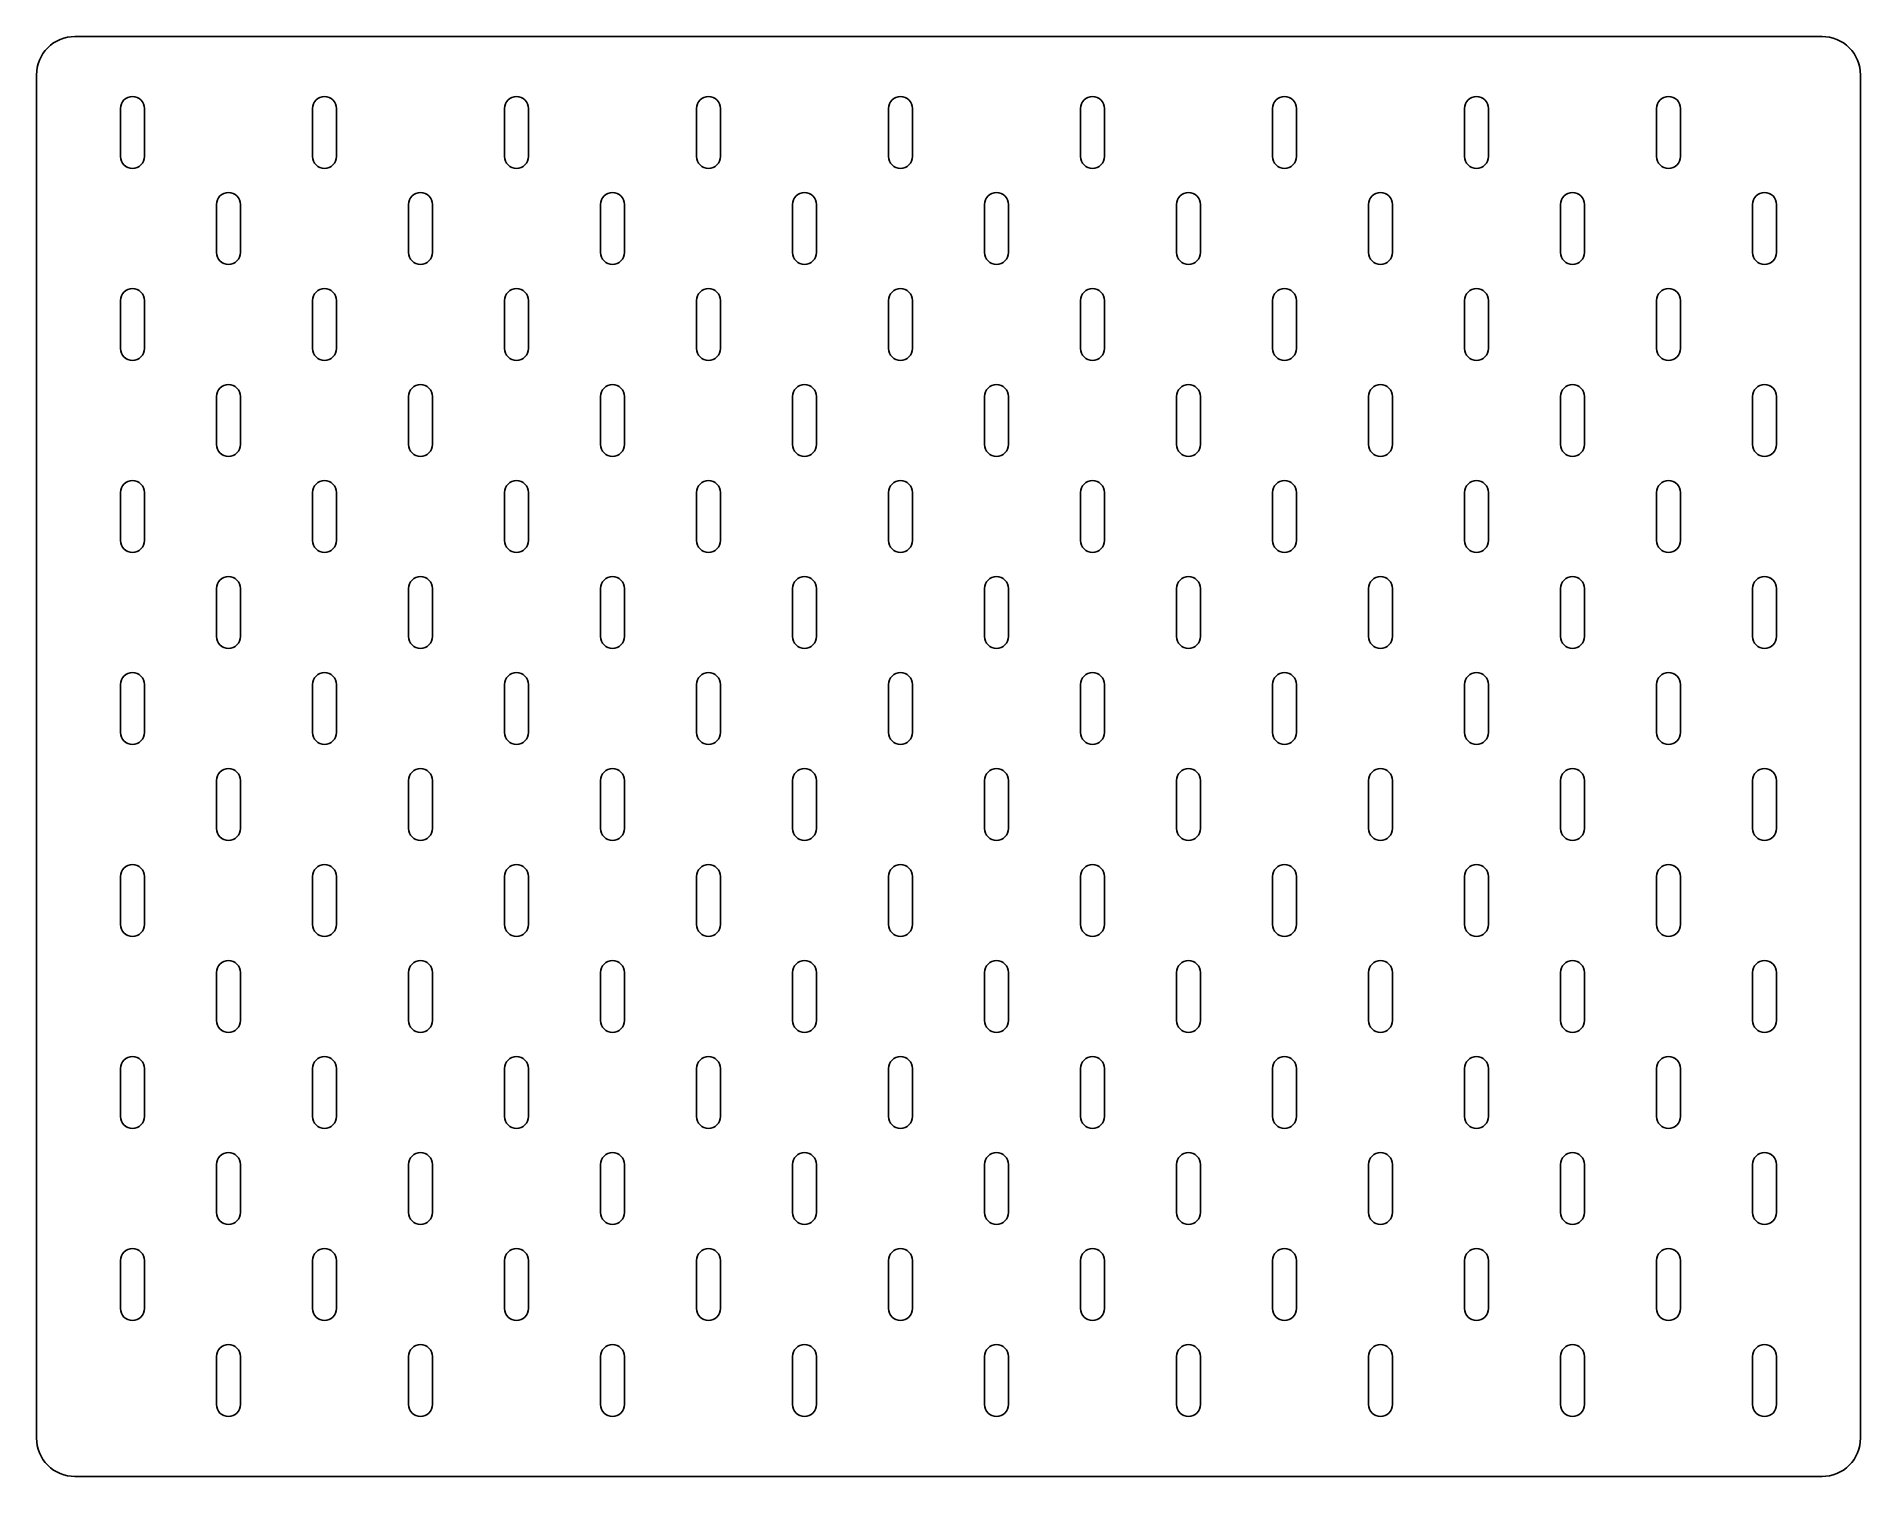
# Model space of a CAD drawing. Header units: millimetres. Extents: x -950 to -570, y 0 to 300.
import ezdxf

# ---------------------------------------------------------------- set-up
doc = ezdxf.new("R2010")
doc.units = ezdxf.units.MM
doc.layers.get('0').update_dxf_attribs({"linetype": 'CONTINUOUS'})

msp = doc.modelspace()

# ---------------------------------------------------------------- linework, layer by layer
for points in [[(-570, 292, 0.414214), (-578, 300), (-942, 300, 0.414214), (-950, 292), (-950, 8, 0.414214), (-942, 0), (-578, 0, 0.414214), (-570, 8)], [(-927.5, 285), (-927.5, 275, -1), (-932.5, 275), (-932.5, 285, -1)], [(-887.5, 285), (-887.5, 275, -1), (-892.5, 275), (-892.5, 285, -1)], [(-847.5, 285), (-847.5, 275, -1), (-852.5, 275), (-852.5, 285, -1)], [(-807.5, 285), (-807.5, 275, -1), (-812.5, 275), (-812.5, 285, -1)], [(-767.5, 285), (-767.5, 275, -1), (-772.5, 275), (-772.5, 285, -1)], [(-727.5, 285), (-727.5, 275, -1), (-732.5, 275), (-732.5, 285, -1)], [(-687.5, 285), (-687.5, 275, -1), (-692.5, 275), (-692.5, 285, -1)], [(-647.5, 285), (-647.5, 275, -1), (-652.5, 275), (-652.5, 285, -1)], [(-607.5, 285), (-607.5, 275, -1), (-612.5, 275), (-612.5, 285, -1)], [(-907.5, 265), (-907.5, 255, -1), (-912.5, 255), (-912.5, 265, -1)], [(-867.5, 265), (-867.5, 255, -1), (-872.5, 255), (-872.5, 265, -1)], [(-827.5, 265), (-827.5, 255, -1), (-832.5, 255), (-832.5, 265, -1)], [(-787.5, 265), (-787.5, 255, -1), (-792.5, 255), (-792.5, 265, -1)], [(-747.5, 265), (-747.5, 255, -1), (-752.5, 255), (-752.5, 265, -1)], [(-707.5, 265), (-707.5, 255, -1), (-712.5, 255), (-712.5, 265, -1)], [(-667.5, 265), (-667.5, 255, -1), (-672.5, 255), (-672.5, 265, -1)], [(-627.5, 265), (-627.5, 255, -1), (-632.5, 255), (-632.5, 265, -1)], [(-587.5, 265), (-587.5, 255, -1), (-592.5, 255), (-592.5, 265, -1)], [(-927.5, 245), (-927.5, 235, -1), (-932.5, 235), (-932.5, 245, -1)], [(-887.5, 245), (-887.5, 235, -1), (-892.5, 235), (-892.5, 245, -1)], [(-847.5, 245), (-847.5, 235, -1), (-852.5, 235), (-852.5, 245, -1)], [(-807.5, 245), (-807.5, 235, -1), (-812.5, 235), (-812.5, 245, -1)], [(-767.5, 245), (-767.5, 235, -1), (-772.5, 235), (-772.5, 245, -1)], [(-727.5, 245), (-727.5, 235, -1), (-732.5, 235), (-732.5, 245, -1)], [(-687.5, 245), (-687.5, 235, -1), (-692.5, 235), (-692.5, 245, -1)], [(-647.5, 245), (-647.5, 235, -1), (-652.5, 235), (-652.5, 245, -1)], [(-607.5, 245), (-607.5, 235, -1), (-612.5, 235), (-612.5, 245, -1)], [(-907.5, 225), (-907.5, 215, -1), (-912.5, 215), (-912.5, 225, -1)], [(-867.5, 225), (-867.5, 215, -1), (-872.5, 215), (-872.5, 225, -1)], [(-827.5, 225), (-827.5, 215, -1), (-832.5, 215), (-832.5, 225, -1)], [(-787.5, 225), (-787.5, 215, -1), (-792.5, 215), (-792.5, 225, -1)], [(-747.5, 225), (-747.5, 215, -1), (-752.5, 215), (-752.5, 225, -1)], [(-707.5, 225), (-707.5, 215, -1), (-712.5, 215), (-712.5, 225, -1)], [(-667.5, 225), (-667.5, 215, -1), (-672.5, 215), (-672.5, 225, -1)], [(-627.5, 225), (-627.5, 215, -1), (-632.5, 215), (-632.5, 225, -1)], [(-587.5, 225), (-587.5, 215, -1), (-592.5, 215), (-592.5, 225, -1)], [(-927.5, 205), (-927.5, 195, -1), (-932.5, 195), (-932.5, 205, -1)], [(-887.5, 205), (-887.5, 195, -1), (-892.5, 195), (-892.5, 205, -1)], [(-847.5, 205), (-847.5, 195, -1), (-852.5, 195), (-852.5, 205, -1)], [(-807.5, 205), (-807.5, 195, -1), (-812.5, 195), (-812.5, 205, -1)], [(-767.5, 205), (-767.5, 195, -1), (-772.5, 195), (-772.5, 205, -1)], [(-727.5, 205), (-727.5, 195, -1), (-732.5, 195), (-732.5, 205, -1)], [(-687.5, 205), (-687.5, 195, -1), (-692.5, 195), (-692.5, 205, -1)], [(-647.5, 205), (-647.5, 195, -1), (-652.5, 195), (-652.5, 205, -1)], [(-607.5, 205), (-607.5, 195, -1), (-612.5, 195), (-612.5, 205, -1)], [(-907.5, 185), (-907.5, 175, -1), (-912.5, 175), (-912.5, 185, -1)], [(-867.5, 185), (-867.5, 175, -1), (-872.5, 175), (-872.5, 185, -1)], [(-827.5, 185), (-827.5, 175, -1), (-832.5, 175), (-832.5, 185, -1)], [(-787.5, 185), (-787.5, 175, -1), (-792.5, 175), (-792.5, 185, -1)], [(-747.5, 185), (-747.5, 175, -1), (-752.5, 175), (-752.5, 185, -1)], [(-707.5, 185), (-707.5, 175, -1), (-712.5, 175), (-712.5, 185, -1)], [(-667.5, 185), (-667.5, 175, -1), (-672.5, 175), (-672.5, 185, -1)], [(-627.5, 185), (-627.5, 175, -1), (-632.5, 175), (-632.5, 185, -1)], [(-587.5, 185), (-587.5, 175, -1), (-592.5, 175), (-592.5, 185, -1)], [(-927.5, 165), (-927.5, 155, -1), (-932.5, 155), (-932.5, 165, -1)], [(-887.5, 165), (-887.5, 155, -1), (-892.5, 155), (-892.5, 165, -1)], [(-847.5, 165), (-847.5, 155, -1), (-852.5, 155), (-852.5, 165, -1)], [(-807.5, 165), (-807.5, 155, -1), (-812.5, 155), (-812.5, 165, -1)], [(-767.5, 165), (-767.5, 155, -1), (-772.5, 155), (-772.5, 165, -1)], [(-727.5, 165), (-727.5, 155, -1), (-732.5, 155), (-732.5, 165, -1)], [(-687.5, 165), (-687.5, 155, -1), (-692.5, 155), (-692.5, 165, -1)], [(-647.5, 165), (-647.5, 155, -1), (-652.5, 155), (-652.5, 165, -1)], [(-607.5, 165), (-607.5, 155, -1), (-612.5, 155), (-612.5, 165, -1)], [(-907.5, 145), (-907.5, 135, -1), (-912.5, 135), (-912.5, 145, -1)], [(-867.5, 145), (-867.5, 135, -1), (-872.5, 135), (-872.5, 145, -1)], [(-827.5, 145), (-827.5, 135, -1), (-832.5, 135), (-832.5, 145, -1)], [(-787.5, 145), (-787.5, 135, -1), (-792.5, 135), (-792.5, 145, -1)], [(-747.5, 145), (-747.5, 135, -1), (-752.5, 135), (-752.5, 145, -1)], [(-707.5, 145), (-707.5, 135, -1), (-712.5, 135), (-712.5, 145, -1)], [(-667.5, 145), (-667.5, 135, -1), (-672.5, 135), (-672.5, 145, -1)], [(-627.5, 145), (-627.5, 135, -1), (-632.5, 135), (-632.5, 145, -1)], [(-587.5, 145), (-587.5, 135, -1), (-592.5, 135), (-592.5, 145, -1)], [(-927.5, 125), (-927.5, 115, -1), (-932.5, 115), (-932.5, 125, -1)], [(-887.5, 125), (-887.5, 115, -1), (-892.5, 115), (-892.5, 125, -1)], [(-847.5, 125), (-847.5, 115, -1), (-852.5, 115), (-852.5, 125, -1)], [(-807.5, 125), (-807.5, 115, -1), (-812.5, 115), (-812.5, 125, -1)], [(-767.5, 125), (-767.5, 115, -1), (-772.5, 115), (-772.5, 125, -1)], [(-727.5, 125), (-727.5, 115, -1), (-732.5, 115), (-732.5, 125, -1)], [(-687.5, 125), (-687.5, 115, -1), (-692.5, 115), (-692.5, 125, -1)], [(-647.5, 125), (-647.5, 115, -1), (-652.5, 115), (-652.5, 125, -1)], [(-607.5, 125), (-607.5, 115, -1), (-612.5, 115), (-612.5, 125, -1)], [(-907.5, 105), (-907.5, 95, -1), (-912.5, 95), (-912.5, 105, -1)], [(-867.5, 105), (-867.5, 95, -1), (-872.5, 95), (-872.5, 105, -1)], [(-827.5, 105), (-827.5, 95, -1), (-832.5, 95), (-832.5, 105, -1)], [(-787.5, 105), (-787.5, 95, -1), (-792.5, 95), (-792.5, 105, -1)], [(-747.5, 105), (-747.5, 95, -1), (-752.5, 95), (-752.5, 105, -1)], [(-707.5, 105), (-707.5, 95, -1), (-712.5, 95), (-712.5, 105, -1)], [(-667.5, 105), (-667.5, 95, -1), (-672.5, 95), (-672.5, 105, -1)], [(-627.5, 105), (-627.5, 95, -1), (-632.5, 95), (-632.5, 105, -1)], [(-587.5, 105), (-587.5, 95, -1), (-592.5, 95), (-592.5, 105, -1)], [(-927.5, 85), (-927.5, 75, -1), (-932.5, 75), (-932.5, 85, -1)], [(-887.5, 85), (-887.5, 75, -1), (-892.5, 75), (-892.5, 85, -1)], [(-847.5, 85), (-847.5, 75, -1), (-852.5, 75), (-852.5, 85, -1)], [(-807.5, 85), (-807.5, 75, -1), (-812.5, 75), (-812.5, 85, -1)], [(-767.5, 85), (-767.5, 75, -1), (-772.5, 75), (-772.5, 85, -1)], [(-727.5, 85), (-727.5, 75, -1), (-732.5, 75), (-732.5, 85, -1)], [(-687.5, 85), (-687.5, 75, -1), (-692.5, 75), (-692.5, 85, -1)], [(-647.5, 85), (-647.5, 75, -1), (-652.5, 75), (-652.5, 85, -1)], [(-607.5, 85), (-607.5, 75, -1), (-612.5, 75), (-612.5, 85, -1)], [(-907.5, 65), (-907.5, 55, -1), (-912.5, 55), (-912.5, 65, -1)], [(-867.5, 65), (-867.5, 55, -1), (-872.5, 55), (-872.5, 65, -1)], [(-827.5, 65), (-827.5, 55, -1), (-832.5, 55), (-832.5, 65, -1)], [(-787.5, 65), (-787.5, 55, -1), (-792.5, 55), (-792.5, 65, -1)], [(-747.5, 65), (-747.5, 55, -1), (-752.5, 55), (-752.5, 65, -1)], [(-707.5, 65), (-707.5, 55, -1), (-712.5, 55), (-712.5, 65, -1)], [(-667.5, 65), (-667.5, 55, -1), (-672.5, 55), (-672.5, 65, -1)], [(-627.5, 65), (-627.5, 55, -1), (-632.5, 55), (-632.5, 65, -1)], [(-587.5, 65), (-587.5, 55, -1), (-592.5, 55), (-592.5, 65, -1)], [(-927.5, 45), (-927.5, 35, -1), (-932.5, 35), (-932.5, 45, -1)], [(-887.5, 45), (-887.5, 35, -1), (-892.5, 35), (-892.5, 45, -1)], [(-847.5, 45), (-847.5, 35, -1), (-852.5, 35), (-852.5, 45, -1)], [(-807.5, 45), (-807.5, 35, -1), (-812.5, 35), (-812.5, 45, -1)], [(-767.5, 45), (-767.5, 35, -1), (-772.5, 35), (-772.5, 45, -1)], [(-727.5, 45), (-727.5, 35, -1), (-732.5, 35), (-732.5, 45, -1)], [(-687.5, 45), (-687.5, 35, -1), (-692.5, 35), (-692.5, 45, -1)], [(-647.5, 45), (-647.5, 35, -1), (-652.5, 35), (-652.5, 45, -1)], [(-607.5, 45), (-607.5, 35, -1), (-612.5, 35), (-612.5, 45, -1)], [(-907.5, 25), (-907.5, 15, -1), (-912.5, 15), (-912.5, 25, -1)], [(-867.5, 25), (-867.5, 15, -1), (-872.5, 15), (-872.5, 25, -1)], [(-827.5, 25), (-827.5, 15, -1), (-832.5, 15), (-832.5, 25, -1)], [(-787.5, 25), (-787.5, 15, -1), (-792.5, 15), (-792.5, 25, -1)], [(-747.5, 25), (-747.5, 15, -1), (-752.5, 15), (-752.5, 25, -1)], [(-707.5, 25), (-707.5, 15, -1), (-712.5, 15), (-712.5, 25, -1)], [(-667.5, 25), (-667.5, 15, -1), (-672.5, 15), (-672.5, 25, -1)], [(-627.5, 25), (-627.5, 15, -1), (-632.5, 15), (-632.5, 25, -1)], [(-587.5, 25), (-587.5, 15, -1), (-592.5, 15), (-592.5, 25, -1)]]:
    msp.add_lwpolyline(points, format="xyb", close=True)

doc.saveas('drawing.dxf')
